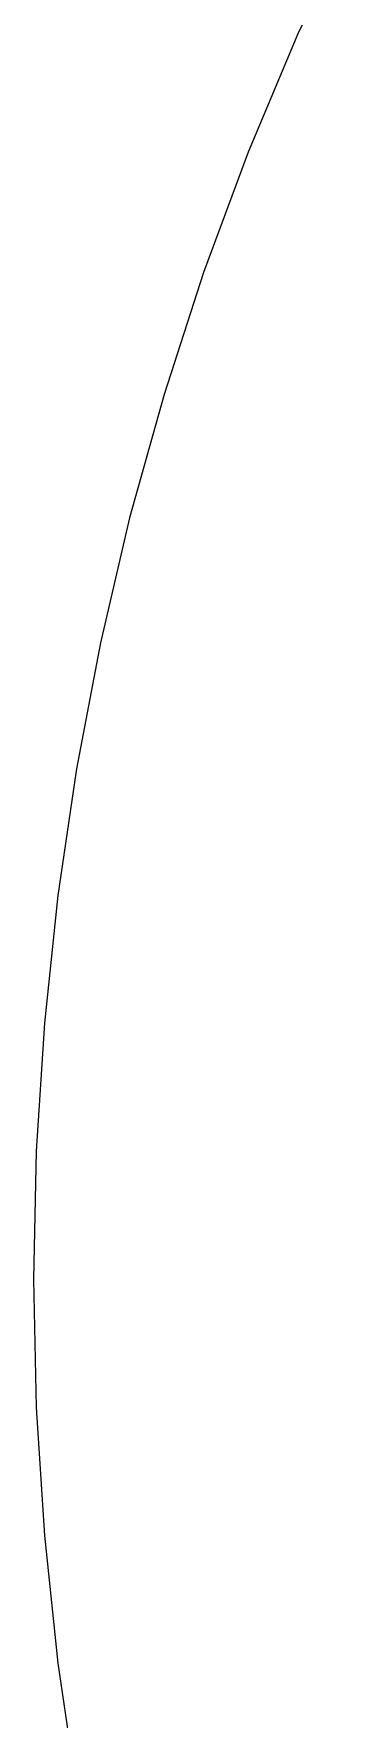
# Model space of a CAD drawing. Header units: metres. Extents: x -102 to 102, y -50 to 50.
# Drawn here: x 2 to 7.21, y -7.18 to 20.34 of the extents above; entities that cross this region are included whole.
import ezdxf

# ---------------------------------------------------------------- set-up
doc = ezdxf.new("R2010")
doc.units = ezdxf.units.M

msp = doc.modelspace()

# ---------------------------------------------------------------- linework, layer by layer
for p, q in [((7.21442, 22.2318), (6.32274, 20.3368)), ((6.32274, 20.3368), (5.51118, 18.4062)), ((5.51118, 18.4062), (4.78119, 16.4433)), ((4.78119, 16.4433), (4.13403, 14.4516)), ((4.13403, 14.4516), (3.57085, 12.4345)), ((3.57085, 12.4345), (3.09262, 10.3956)), ((3.09262, 10.3956), (2.70021, 8.33842)), ((2.70021, 8.33842), (2.39427, 6.26665)), ((2.39427, 6.26665), (2.17537, 4.18388)), ((2.17537, 4.18388), (2.04387, 2.09378)), ((2.04387, 2.09378), (2, 0)), ((2, 0), (2.04387, -2.09378)), ((2.04387, -2.09378), (2.17537, -4.18388)), ((2.17537, -4.18388), (2.39427, -6.26665)), ((2.39427, -6.26665), (2.70021, -8.33842))]:
    msp.add_line(p, q)

doc.saveas('drawing.dxf')
